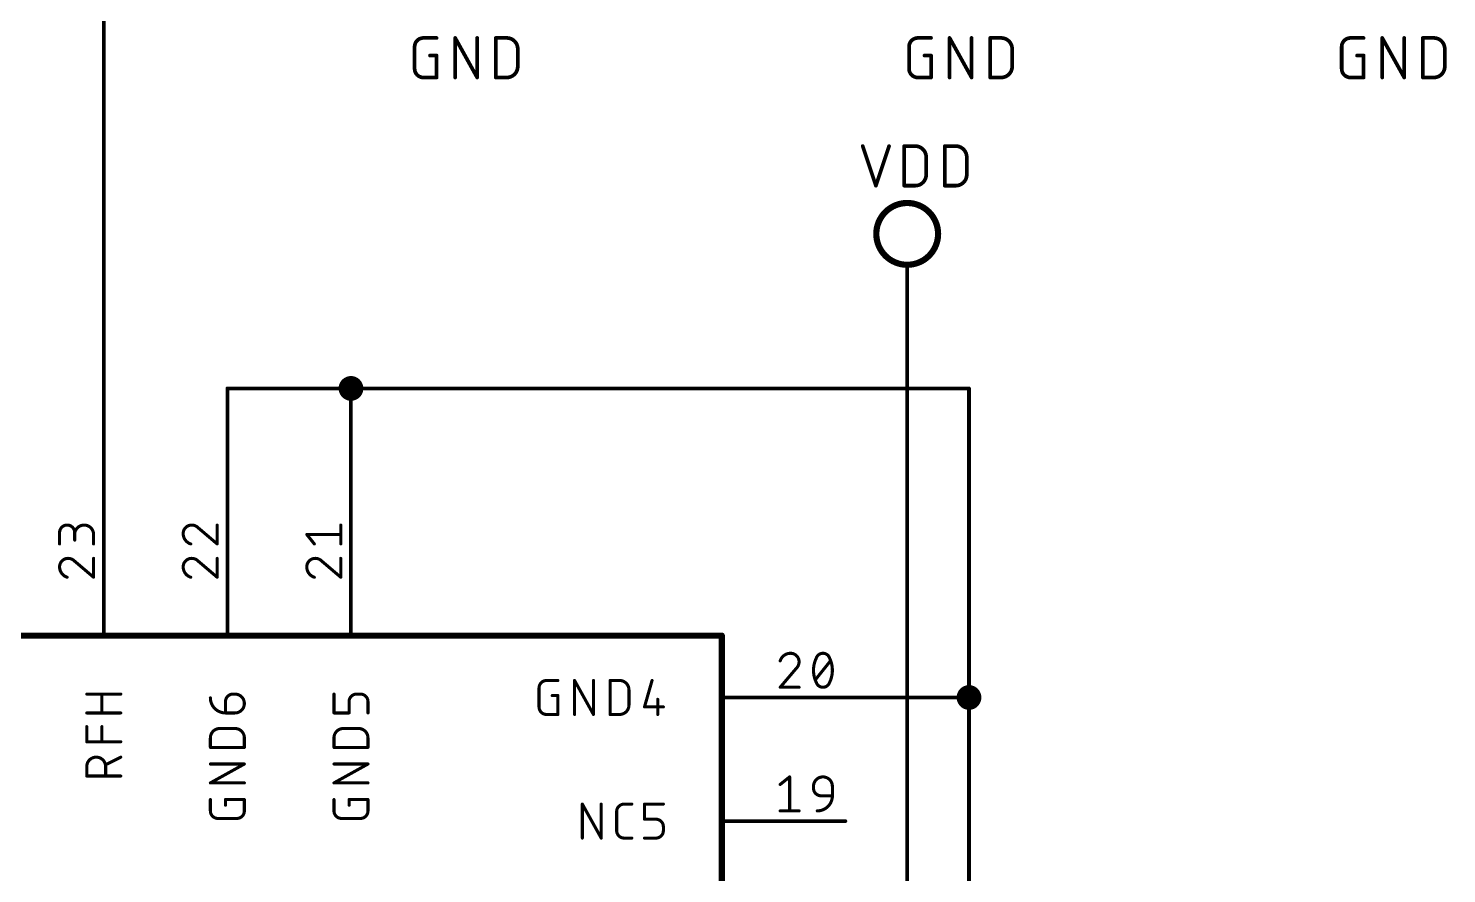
# Model space of a CAD drawing. Extents: x 0 to 388, y 0 to 261.
# Drawn here: x 187.4 to 245.7, y 188.3 to 223.1 of the extents above; entities that cross this region are included whole.
import ezdxf

# ---------------------------------------------------------------- set-up
doc = ezdxf.new("R2010")
doc.units = 0
for name, color, linetype in [('91', 94, 'CONTINUOUS'), ('94', 14, 'CONTINUOUS'), ('95', 250, 'CONTINUOUS'), ('96', 250, 'CONTINUOUS')]:
    doc.layers.add(name, color=color, linetype=linetype)

msp = doc.modelspace()

# ---------------------------------------------------------------- linework, layer by layer
at = {"layer": '91', "const_width": 0.1524}
for points in [[(190.5, 203.2), (190.5, 236.22)], [(223.52, 154.94), (223.52, 210.82)], [(195.58, 203.2), (195.58, 208.28)], [(195.58, 208.28), (200.66, 208.28)], [(200.66, 208.28), (226.06, 208.28)], [(200.66, 203.2), (200.66, 208.28)], [(226.06, 208.28), (226.06, 195.58)], [(220.98, 195.58), (226.06, 195.58)], [(226.06, 195.58), (226.06, 149.86)]]:
    msp.add_lwpolyline(points, dxfattribs=at)
at = {"layer": '91'}
for points, const_width in [([(223.5581, 210.82, 1), (223.4819, 210.82)], 0.0762), ([(200.66, 208.026, 1), (200.66, 208.534, 1), (200.66, 208.026)], 0.508), ([(195.6181, 208.28, 1), (195.5419, 208.28)], 0.0762), ([(195.58, 208.3181, 1), (195.58, 208.2419)], 0.0762), ([(200.66, 208.3181, 1), (200.66, 208.2419)], 0.0762), ([(200.6981, 208.28, 1), (200.6219, 208.28)], 0.0762), ([(200.66, 208.2419, 1), (200.66, 208.3181)], 0.0762), ([(226.0981, 208.28, 1), (226.0219, 208.28)], 0.0762), ([(226.06, 208.2419, 1), (226.06, 208.3181)], 0.0762), ([(190.4619, 203.2, 1), (190.5381, 203.2)], 0.0762), ([(195.5419, 203.2, 1), (195.6181, 203.2)], 0.0762), ([(200.6219, 203.2, 1), (200.6981, 203.2)], 0.0762), ([(226.06, 195.326, 1), (226.06, 195.834, 1), (226.06, 195.326)], 0.508), ([(220.98, 195.6181, 1), (220.98, 195.5419)], 0.0762), ([(226.0981, 195.58, 1), (226.0219, 195.58)], 0.0762), ([(226.0219, 195.58, 1), (226.0981, 195.58)], 0.0762), ([(226.06, 195.5419, 1), (226.06, 195.6181)], 0.0762)]:
    msp.add_lwpolyline(points, format="xyb", dxfattribs=dict(at, const_width=const_width))
at = {"layer": '94'}
for points, const_width in [([(223.52, 213.36, 1), (223.52, 215.9, 1), (223.52, 213.36)], 0.254), ([(223.5581, 213.36, 1), (223.4819, 213.36)], 0.0762), ([(223.4819, 210.82, 1), (223.5581, 210.82)], 0.0762), ([(190.5381, 203.2, 1), (190.4619, 203.2)], 0.0762), ([(195.6181, 203.2, 1), (195.5419, 203.2)], 0.0762), ([(200.6981, 203.2, 1), (200.6219, 203.2)], 0.0762), ([(215.9635, 198.12, 1), (215.8365, 198.12)], 0.127), ([(215.9, 198.0565, 1), (215.9, 198.1835)], 0.127), ([(190.4619, 198.12, 1), (190.5381, 198.12)], 0.0762), ([(195.5419, 198.12, 1), (195.6181, 198.12)], 0.0762), ([(200.6219, 198.12, 1), (200.6981, 198.12)], 0.0762), ([(215.9, 195.6181, 1), (215.9, 195.5419)], 0.0762), ([(220.98, 195.5419, 1), (220.98, 195.6181)], 0.0762), ([(215.9, 190.5381, 1), (215.9, 190.4619)], 0.0762), ([(220.98, 190.4619, 1), (220.98, 190.5381)], 0.0762)]:
    msp.add_lwpolyline(points, format="xyb", dxfattribs=dict(at, const_width=const_width))
for points, const_width in [([(223.52, 210.82), (223.52, 213.36)], 0.1524), ([(190.5, 203.2), (190.5, 198.12)], 0.1524), ([(195.58, 203.2), (195.58, 198.12)], 0.1524), ([(200.66, 203.2), (200.66, 198.12)], 0.1524), ([(215.9, 198.12), (152.4, 198.12)], 0.254), ([(215.9, 96.52), (215.9, 198.12)], 0.254), ([(220.98, 195.58), (215.9, 195.58)], 0.1524), ([(220.98, 190.5), (215.9, 190.5)], 0.1524)]:
    msp.add_lwpolyline(points, dxfattribs=dict(at, const_width=const_width))
at = {"layer": '95'}
for points, const_width in [([(189.3048, 202.3548, 1), (188.6839, 202.3548)], 0.127), ([(188.7157, 202.3548, 1), (188.6522, 202.3548)], 0.0635), ([(188.6522, 202.3548, 1), (188.7157, 202.3548)], 0.0635), ([(190.0809, 202.2772, 1), (189.3048, 202.2772)], 0.127), ([(189.3365, 202.3548, 1), (189.273, 202.3548)], 0.0635), ([(189.273, 202.3548, 1), (189.3365, 202.3548)], 0.0635), ([(189.273, 202.2772, 1), (189.3365, 202.2772)], 0.0635), ([(190.1127, 202.2772, 1), (190.0492, 202.2772)], 0.0635), ([(190.0492, 202.2772, 1), (190.1127, 202.2772)], 0.0635), ([(194.1132, 202.6653, 0.4142), (193.7639, 202.316)], 0.127), ([(193.7639, 202.316, 0.3252), (194.0743, 201.8892)], 0.127), ([(193.7956, 202.316, 1), (193.7322, 202.316)], 0.0635), ([(193.7322, 202.316, 1), (193.7956, 202.316)], 0.0635), ([(194.1131, 202.697, 1), (194.1132, 202.6335)], 0.0635), ([(194.3848, 202.5488, 0.2053), (194.1132, 202.6653)], 0.127), ([(194.1132, 202.6335, 1), (194.1132, 202.697)], 0.0635), ([(194.4054, 202.573, 1), (194.3642, 202.5247)], 0.0635), ([(194.3618, 202.527, 1), (194.4078, 202.5707)], 0.0635), ([(195.1926, 202.6653, 1), (195.1292, 202.6653)], 0.0635), ([(198.8687, 202.297, 1), (198.8191, 202.2574)], 0.0635), ([(198.8439, 202.309, 1), (198.8439, 202.2455)], 0.0635), ([(200.2726, 202.6653, 1), (200.2092, 202.6653)], 0.0635), ([(200.2409, 202.2455, 1), (200.2409, 202.309)], 0.0635), ([(188.6522, 201.8892, 1), (188.7157, 201.8892)], 0.0635), ([(189.273, 202.0444, 1), (189.3365, 202.0444)], 0.0635), ([(190.0492, 201.8892, 1), (190.1127, 201.8892)], 0.0635), ([(194.0646, 201.8589, 1), (194.0841, 201.9194)], 0.0635), ([(195.1292, 201.8892, 1), (195.1926, 201.8892)], 0.0635), ([(195.1403, 201.865, 1), (195.1815, 201.9133)], 0.0635), ([(199.1296, 201.8693, 1), (199.1791, 201.909)], 0.0635), ([(200.2092, 201.8892, 1), (200.2726, 201.8892)], 0.0635), ([(189.0332, 201.2964, 0.4142), (188.6839, 200.9472)], 0.127), ([(189.0331, 201.3282, 1), (189.0332, 201.2647)], 0.0635), ([(189.3048, 201.18, 0.2053), (189.0332, 201.2964)], 0.127), ([(189.0332, 201.2647, 1), (189.0332, 201.3282)], 0.0635), ([(189.3254, 201.2042, 1), (189.2842, 201.1558)], 0.0635), ([(189.2818, 201.1581, 1), (189.3278, 201.2019)], 0.0635), ([(190.1127, 201.2964, 1), (190.0492, 201.2964)], 0.0635), ([(194.1132, 201.2964, 0.4142), (193.7639, 200.9472)], 0.127), ([(194.1131, 201.3282, 1), (194.1132, 201.2647)], 0.0635), ([(194.3848, 201.18, 0.2053), (194.1132, 201.2964)], 0.127), ([(194.1132, 201.2647, 1), (194.1132, 201.3282)], 0.0635), ([(194.4054, 201.2042, 1), (194.3642, 201.1558)], 0.0635), ([(194.3618, 201.1581, 1), (194.4078, 201.2019)], 0.0635), ([(195.1926, 201.2964, 1), (195.1292, 201.2964)], 0.0635), ([(199.1932, 201.2964, 0.4142), (198.8439, 200.9472)], 0.127), ([(199.1931, 201.3282, 1), (199.1932, 201.2647)], 0.0635), ([(199.4648, 201.18, 0.2053), (199.1932, 201.2964)], 0.127), ([(199.1932, 201.2647, 1), (199.1932, 201.3282)], 0.0635), ([(199.4854, 201.2042, 1), (199.4442, 201.1558)], 0.0635), ([(199.4418, 201.1581, 1), (199.4878, 201.2019)], 0.0635), ([(200.2726, 201.2964, 1), (200.2092, 201.2964)], 0.0635), ([(188.6839, 200.9472, 0.3252), (188.9943, 200.5203)], 0.127), ([(188.7156, 200.9472, 1), (188.6522, 200.9472)], 0.0635), ([(188.6522, 200.9472, 1), (188.7157, 200.9472)], 0.0635), ([(188.9846, 200.4901, 1), (189.0041, 200.5505)], 0.0635), ([(190.0492, 200.5203, 1), (190.1127, 200.5203)], 0.0635), ([(190.0603, 200.4961, 1), (190.1015, 200.5445)], 0.0635), ([(193.7639, 200.9472, 0.3252), (194.0743, 200.5203)], 0.127), ([(193.7956, 200.9472, 1), (193.7322, 200.9472)], 0.0635), ([(193.7322, 200.9472, 1), (193.7956, 200.9472)], 0.0635), ([(194.0646, 200.4901, 1), (194.0841, 200.5505)], 0.0635), ([(195.1292, 200.5203, 1), (195.1926, 200.5203)], 0.0635), ([(195.1403, 200.4961, 1), (195.1815, 200.5445)], 0.0635), ([(198.8439, 200.9472, 0.3252), (199.1543, 200.5203)], 0.127), ([(198.8756, 200.9472, 1), (198.8122, 200.9472)], 0.0635), ([(198.8122, 200.9472, 1), (198.8757, 200.9472)], 0.0635), ([(199.1446, 200.4901, 1), (199.1641, 200.5505)], 0.0635), ([(200.2092, 200.5203, 1), (200.2726, 200.5203)], 0.0635), ([(200.2203, 200.4961, 1), (200.2615, 200.5445)], 0.0635), ([(218.7272, 197.3961, 0.3252), (218.3003, 197.0857)], 0.127), ([(218.2701, 197.0954, 1), (218.3305, 197.0759)], 0.0635), ([(219.0764, 197.0469, 0.4142), (218.7272, 197.3961)], 0.127), ([(218.7272, 197.4279, 1), (218.7272, 197.3644)], 0.0635), ([(218.7272, 197.3644, 1), (218.7272, 197.4278)], 0.0635), ([(218.96, 196.7752, 0.2053), (219.0764, 197.0469)], 0.127), ([(219.1082, 197.0468, 1), (219.0447, 197.0469)], 0.0635), ([(219.0447, 197.0469, 1), (219.1082, 197.0469)], 0.0635), ([(219.7856, 197.2021, 0.1139), (219.6692, 196.6976)], 0.127), ([(219.7555, 197.2124, 1), (219.8156, 197.1918)], 0.0635), ([(220.0572, 197.3961, 0.3205), (219.7856, 197.2021)], 0.127), ([(219.8141, 197.1882, 1), (219.757, 197.216)], 0.0635), ([(220.3288, 197.2021, 0.3205), (220.0572, 197.3961)], 0.127), ([(220.0572, 197.4278, 1), (220.0572, 197.3644)], 0.0635), ([(220.0572, 197.3644, 1), (220.0572, 197.4279)], 0.0635), ([(220.4453, 196.6976, 0.1139), (220.3288, 197.2021)], 0.127), ([(220.3574, 197.216, 1), (220.3003, 197.1882)], 0.0635), ([(220.2988, 197.1918, 1), (220.3589, 197.2124)], 0.0635), ([(220.3924, 197.0658, 1), (220.3429, 197.1055)], 0.0635), ([(218.9381, 196.7982, 1), (218.9819, 196.7522)], 0.0635), ([(218.9842, 196.7546, 1), (218.9358, 196.7958)], 0.0635), ([(219.6692, 196.6976, 0.1139), (219.7856, 196.1931)], 0.127), ([(219.7009, 196.6976, 1), (219.6374, 196.6976)], 0.0635), ([(219.6374, 196.6976, 1), (219.7009, 196.6976)], 0.0635), ([(220.3288, 196.1931, 0.1139), (220.4453, 196.6976)], 0.127), ([(220.477, 196.6976, 1), (220.4135, 196.6976)], 0.0635), ([(220.4135, 196.6976, 1), (220.477, 196.6976)], 0.0635), ([(208.6993, 196.2785, 0.4142), (208.3889, 195.9681)], 0.127), ([(208.4206, 195.9681, 1), (208.3571, 195.9681)], 0.0635), ([(208.3571, 195.9681, 1), (208.4206, 195.9681)], 0.0635), ([(208.6993, 196.3102, 1), (208.6993, 196.2468)], 0.0635), ([(208.6993, 196.2468, 1), (208.6993, 196.3102)], 0.0635), ([(209.165, 196.2468, 1), (209.165, 196.3102)], 0.0635), ([(209.8768, 196.2939, 1), (209.8212, 196.2631)], 0.0635), ([(209.8808, 196.2785, 1), (209.8173, 196.2785)], 0.0635), ([(210.6569, 196.2785, 1), (210.5934, 196.2785)], 0.0635), ([(211.3409, 196.2785, 1), (211.2774, 196.2785)], 0.0635), ([(211.3091, 196.3102, 1), (211.3091, 196.2468)], 0.0635), ([(212.0852, 195.8904, 0.4142), (211.6972, 196.2785)], 0.127), ([(211.6972, 196.3102, 1), (211.6972, 196.2468)], 0.0635), ([(211.6972, 196.2468, 1), (211.6972, 196.3102)], 0.0635), ([(212.117, 195.8904, 1), (212.0535, 195.8904)], 0.0635), ([(212.0535, 195.8904, 1), (212.117, 195.8904)], 0.0635), ([(213.0646, 196.2698, 1), (213.0035, 196.2872)], 0.0635), ([(218.2761, 196.0197, 1), (218.3245, 195.9785)], 0.0635), ([(218.3003, 196.0308, 1), (218.3003, 195.9674)], 0.0635), ([(219.0764, 195.9674, 1), (219.0764, 196.0308)], 0.0635), ([(219.722, 196.3294, 1), (219.7716, 196.2897)], 0.0635), ([(219.8156, 196.2034, 1), (219.7555, 196.1828)], 0.0635), ([(219.7856, 196.1931, 0.3205), (220.0572, 195.9991)], 0.127), ([(219.757, 196.1792, 1), (219.8141, 196.207)], 0.0635), ([(220.0572, 195.9991, 0.3205), (220.3288, 196.1931)], 0.127), ([(220.0572, 196.0308, 1), (220.0572, 195.9674)], 0.0635), ([(220.0572, 195.9674, 1), (220.0572, 196.0308)], 0.0635), ([(220.3003, 196.207, 1), (220.3574, 196.1792)], 0.0635), ([(220.3589, 196.1828, 1), (220.2988, 196.2034)], 0.0635), ([(189.8015, 195.7515, 1), (189.8015, 195.688)], 0.0635), ([(190.4541, 195.7197, 1), (190.3906, 195.7197)], 0.0635), ([(191.1985, 195.688, 1), (191.1985, 195.7515)], 0.0635), ([(194.8815, 195.5645, 0.4142), (195.5024, 194.9436)], 0.127), ([(194.9132, 195.5645, 1), (194.8497, 195.5645)], 0.0635), ([(195.8128, 195.7197, 0.4142), (195.5024, 195.4093)], 0.127), ([(195.5341, 195.4093, 1), (195.4706, 195.4093)], 0.0635), ([(195.4706, 195.4093, 1), (195.5341, 195.4093)], 0.0635), ([(195.8128, 195.7515, 1), (195.8128, 195.688)], 0.0635), ([(195.8128, 195.688, 1), (195.8128, 195.7515)], 0.0635), ([(195.8904, 194.9436, 1), (195.8904, 195.7197)], 0.127), ([(195.8904, 195.7515, 1), (195.8904, 195.688)], 0.0635), ([(195.8904, 195.688, 1), (195.8904, 195.7515)], 0.0635), ([(199.9932, 195.7197, 1), (199.9298, 195.7197)], 0.0635), ([(200.8928, 195.7197, 0.4142), (200.5824, 195.4093)], 0.127), ([(200.6141, 195.4093, 1), (200.5506, 195.4093)], 0.0635), ([(200.5506, 195.4093, 1), (200.6141, 195.4093)], 0.0635), ([(200.8928, 195.7515, 1), (200.8928, 195.688)], 0.0635), ([(200.8928, 195.688, 1), (200.8928, 195.7515)], 0.0635), ([(201.3585, 195.4093, 0.4142), (201.0481, 195.7197)], 0.127), ([(201.0481, 195.7515, 1), (201.0481, 195.688)], 0.0635), ([(201.0481, 195.688, 1), (201.0481, 195.7515)], 0.0635), ([(201.3903, 195.4093, 1), (201.3268, 195.4093)], 0.0635), ([(201.3268, 195.4093, 1), (201.3903, 195.4093)], 0.0635), ([(208.9322, 195.6894, 1), (208.9322, 195.6259)], 0.0635), ([(209.1968, 195.6576, 1), (209.1333, 195.6576)], 0.0635), ([(209.165, 195.6259, 1), (209.165, 195.6894)], 0.0635), ([(211.6972, 194.8815, 0.4142), (212.0852, 195.2696)], 0.127), ([(212.117, 195.2696, 1), (212.0535, 195.2696)], 0.0635), ([(212.0535, 195.2696, 1), (212.117, 195.2696)], 0.0635), ([(213.2986, 195.5024, 1), (213.2351, 195.5024)], 0.0635), ([(189.8015, 194.9753, 1), (189.8015, 194.9118)], 0.0635), ([(190.3906, 194.9436, 1), (190.4541, 194.9436)], 0.0635), ([(191.1985, 194.9118, 1), (191.1985, 194.9753)], 0.0635), ([(195.5024, 194.9753, 1), (195.5024, 194.9118)], 0.0635), ([(195.4706, 194.9436, 1), (195.5341, 194.9436)], 0.0635), ([(195.5024, 194.9118, 1), (195.5024, 194.9753)], 0.0635), ([(195.8904, 194.9753, 1), (195.8904, 194.9118)], 0.0635), ([(195.8904, 194.9118, 1), (195.8904, 194.9753)], 0.0635), ([(199.9615, 194.9753, 1), (199.9615, 194.9118)], 0.0635), ([(199.9298, 194.9436, 1), (199.9932, 194.9436)], 0.0635), ([(200.5506, 194.9436, 1), (200.6141, 194.9436)], 0.0635), ([(200.5824, 194.9118, 1), (200.5824, 194.9753)], 0.0635), ([(201.3268, 194.9436, 1), (201.3903, 194.9436)], 0.0635), ([(208.3889, 195.1919, 0.4142), (208.6993, 194.8815)], 0.127), ([(208.4206, 195.1919, 1), (208.3571, 195.1919)], 0.0635), ([(208.3571, 195.1919, 1), (208.4206, 195.1919)], 0.0635), ([(208.6993, 194.9133, 1), (208.6993, 194.8498)], 0.0635), ([(208.6993, 194.8498, 1), (208.6993, 194.9133)], 0.0635), ([(209.1333, 194.8815, 1), (209.1968, 194.8815)], 0.0635), ([(209.165, 194.8498, 1), (209.165, 194.9133)], 0.0635), ([(209.8173, 194.8815, 1), (209.8808, 194.8815)], 0.0635), ([(210.5934, 194.8815, 1), (210.6569, 194.8815)], 0.0635), ([(210.5974, 194.8661, 1), (210.6529, 194.8969)], 0.0635), ([(211.3091, 194.9133, 1), (211.3091, 194.8498)], 0.0635), ([(211.2774, 194.8815, 1), (211.3409, 194.8815)], 0.0635), ([(211.6972, 194.9132, 1), (211.6972, 194.8498)], 0.0635), ([(211.6972, 194.8498, 1), (211.6972, 194.9133)], 0.0635), ([(212.7236, 195.2237, 1), (212.7236, 195.1602)], 0.0635), ([(212.6931, 195.2007, 1), (212.7541, 195.1832)], 0.0635), ([(213.2351, 194.8815, 1), (213.2986, 194.8815)], 0.0635), ([(213.4997, 195.1602, 1), (213.4997, 195.2237)], 0.0635), ([(189.8332, 194.3809, 1), (189.7698, 194.3809)], 0.0635), ([(190.4541, 194.3809, 1), (190.3906, 194.3809)], 0.0635), ([(195.2696, 194.3052, 0.4142), (194.8815, 193.9172)], 0.127), ([(195.2696, 194.337, 1), (195.2696, 194.2735)], 0.0635), ([(195.2696, 194.2735, 1), (195.2696, 194.337)], 0.0635), ([(196.2785, 193.9172, 0.4142), (195.8904, 194.3052)], 0.127), ([(195.8904, 194.337, 1), (195.8904, 194.2735)], 0.0635), ([(195.8904, 194.2735, 1), (195.8904, 194.337)], 0.0635), ([(200.3496, 194.3052, 0.4142), (199.9615, 193.9172)], 0.127), ([(200.3496, 194.337, 1), (200.3496, 194.2735)], 0.0635), ([(200.3496, 194.2735, 1), (200.3496, 194.337)], 0.0635), ([(201.3585, 193.9172, 0.4142), (200.9704, 194.3052)], 0.127), ([(200.9704, 194.337, 1), (200.9704, 194.2735)], 0.0635), ([(200.9704, 194.2735, 1), (200.9704, 194.337)], 0.0635), ([(189.8015, 193.7917, 1), (189.8015, 193.7282)], 0.0635), ([(189.7698, 193.76, 1), (189.8332, 193.76)], 0.0635), ([(190.3906, 193.76, 1), (190.4541, 193.76)], 0.0635), ([(191.1985, 193.7282, 1), (191.1985, 193.7917)], 0.0635), ([(194.8815, 193.5609, 1), (194.8815, 193.4974)], 0.0635), ([(194.9133, 193.9172, 1), (194.8498, 193.9172)], 0.0635), ([(194.8498, 193.9172, 1), (194.9133, 193.9172)], 0.0635), ([(194.8498, 193.5291, 1), (194.9133, 193.5291)], 0.0635), ([(196.3102, 193.9172, 1), (196.2468, 193.9172)], 0.0635), ([(196.2468, 193.9172, 1), (196.3102, 193.9172)], 0.0635), ([(196.2468, 193.5291, 1), (196.3102, 193.5291)], 0.0635), ([(196.2785, 193.4974, 1), (196.2785, 193.5609)], 0.0635), ([(199.9615, 193.5609, 1), (199.9615, 193.4974)], 0.0635), ([(199.9932, 193.9172, 1), (199.9298, 193.9172)], 0.0635), ([(199.9298, 193.9172, 1), (199.9932, 193.9172)], 0.0635), ([(199.9298, 193.5291, 1), (199.9932, 193.5291)], 0.0635), ([(201.3903, 193.9172, 1), (201.3268, 193.9172)], 0.0635), ([(201.3268, 193.9172, 1), (201.3902, 193.9172)], 0.0635), ([(201.3268, 193.5291, 1), (201.3903, 193.5291)], 0.0635), ([(201.3585, 193.4974, 1), (201.3585, 193.5609)], 0.0635), ([(190.5776, 192.7397, 1), (189.8015, 192.7397)], 0.127), ([(191.2127, 193.0994, 1), (191.1843, 193.1562)], 0.0635), ([(189.8015, 192.3834, 1), (189.8015, 192.3199)], 0.0635), ([(189.8332, 192.7397, 1), (189.7698, 192.7397)], 0.0635), ([(189.7698, 192.7397, 1), (189.8332, 192.7397)], 0.0635), ([(189.7698, 192.3517, 1), (189.8332, 192.3517)], 0.0635), ([(190.5634, 192.8457, 1), (190.5918, 192.7889)], 0.0635), ([(190.6094, 192.7397, 1), (190.5459, 192.7397)], 0.0635), ([(190.5459, 192.7397, 1), (190.6094, 192.7397)], 0.0635), ([(190.5459, 192.3517, 1), (190.6094, 192.3517)], 0.0635), ([(191.1985, 192.3199, 1), (191.1985, 192.3834)], 0.0635), ([(194.8815, 192.8769, 1), (194.8815, 192.8134)], 0.0635), ([(196.2939, 192.8174, 1), (196.2631, 192.8729)], 0.0635), ([(196.2785, 192.8134, 1), (196.2785, 192.8769)], 0.0635), ([(199.9615, 192.8769, 1), (199.9615, 192.8134)], 0.0635), ([(201.3739, 192.8174, 1), (201.3431, 192.8729)], 0.0635), ([(201.3585, 192.8134, 1), (201.3585, 192.8769)], 0.0635), ([(218.7201, 192.3161, 1), (218.6566, 192.3161)], 0.0635), ([(218.7082, 192.2913, 1), (218.6685, 192.3409)], 0.0635), ([(220.4453, 191.928, 1), (219.6692, 191.928)], 0.127), ([(194.8815, 192.1008, 1), (194.8815, 192.0373)], 0.0635), ([(194.8661, 192.0968, 1), (194.8969, 192.0412)], 0.0635), ([(196.2785, 192.0373, 1), (196.2785, 192.1008)], 0.0635), ([(199.9615, 192.1008, 1), (199.9615, 192.0373)], 0.0635), ([(199.9461, 192.0968, 1), (199.9769, 192.0412)], 0.0635), ([(201.3585, 192.0373, 1), (201.3585, 192.1008)], 0.0635), ([(218.2805, 192.0304, 1), (218.3201, 191.9809)], 0.0635), ([(219.7009, 191.928, 1), (219.6374, 191.928)], 0.0635), ([(219.6374, 191.928, 1), (219.7009, 191.928)], 0.0635), ([(219.6692, 191.8504, 0.4142), (219.9796, 191.54)], 0.127), ([(219.7009, 191.8504, 1), (219.6374, 191.8504)], 0.0635), ([(219.6374, 191.8504, 1), (219.7009, 191.8504)], 0.0635), ([(220.477, 191.928, 1), (220.4135, 191.928)], 0.0635), ([(220.4135, 191.928, 1), (220.477, 191.928)], 0.0635), ([(194.9133, 191.385, 1), (194.8498, 191.385)], 0.0635), ([(195.5341, 191.385, 1), (195.4706, 191.385)], 0.0635), ([(195.5024, 191.4168, 1), (195.5024, 191.3533)], 0.0635), ([(196.3102, 191.385, 1), (196.2468, 191.385)], 0.0635), ([(196.2785, 191.3533, 1), (196.2785, 191.4168)], 0.0635), ([(199.9932, 191.385, 1), (199.9298, 191.385)], 0.0635), ([(200.6141, 191.385, 1), (200.5506, 191.385)], 0.0635), ([(200.5824, 191.4168, 1), (200.5824, 191.3533)], 0.0635), ([(201.3903, 191.385, 1), (201.3268, 191.385)], 0.0635), ([(201.3585, 191.3533, 1), (201.3585, 191.4168)], 0.0635), ([(210.1962, 191.2139, 1), (210.1406, 191.1831)], 0.0635), ([(210.2002, 191.1985, 1), (210.1367, 191.1985)], 0.0635), ([(210.9763, 191.1985, 1), (210.9128, 191.1985)], 0.0635), ([(211.8893, 191.1985, 0.4142), (211.5789, 190.8881)], 0.127), ([(211.8893, 191.2302, 1), (211.8893, 191.1668)], 0.0635), ([(211.8893, 191.1668, 1), (211.8893, 191.2302)], 0.0635), ([(212.1998, 191.1668, 1), (212.1998, 191.2302)], 0.0635), ([(212.7553, 191.1985, 1), (212.6918, 191.1985)], 0.0635), ([(212.7236, 191.2302, 1), (212.7236, 191.1668)], 0.0635), ([(213.4997, 191.1668, 1), (213.4997, 191.2302)], 0.0635), ([(219.8244, 190.9191, 0.4142), (220.4453, 191.54)], 0.127), ([(219.9796, 191.5717, 1), (219.9796, 191.5082)], 0.0635), ([(219.9796, 191.5082, 1), (219.9796, 191.5717)], 0.0635), ([(220.477, 191.54, 1), (220.4135, 191.54)], 0.0635), ([(220.4135, 191.54, 1), (220.477, 191.54)], 0.0635), ([(220.4453, 191.5082, 1), (220.4453, 191.5717)], 0.0635), ([(194.8815, 190.9193, 0.4142), (195.1919, 190.6089)], 0.127), ([(194.9132, 190.9193, 1), (194.8497, 190.9193)], 0.0635), ([(194.8498, 190.9193, 1), (194.9133, 190.9193)], 0.0635), ([(195.1919, 190.6406, 1), (195.1919, 190.5771)], 0.0635), ([(195.1919, 190.5771, 1), (195.1919, 190.6406)], 0.0635), ([(195.4706, 191.1522, 1), (195.5341, 191.1522)], 0.0635), ([(195.9681, 190.6089, 0.4142), (196.2785, 190.9193)], 0.127), ([(195.9681, 190.6406, 1), (195.9681, 190.5771)], 0.0635), ([(195.9681, 190.5771, 1), (195.9681, 190.6406)], 0.0635), ([(196.3102, 190.9193, 1), (196.2468, 190.9193)], 0.0635), ([(196.2468, 190.9193, 1), (196.3102, 190.9193)], 0.0635), ([(199.9615, 190.9193, 0.4142), (200.2719, 190.6089)], 0.127), ([(199.9932, 190.9193, 1), (199.9297, 190.9193)], 0.0635), ([(199.9298, 190.9193, 1), (199.9932, 190.9193)], 0.0635), ([(200.2719, 190.6406, 1), (200.2719, 190.5771)], 0.0635), ([(200.2719, 190.5771, 1), (200.2719, 190.6406)], 0.0635), ([(200.5506, 191.1522, 1), (200.6141, 191.1522)], 0.0635), ([(201.0481, 190.6089, 0.4142), (201.3585, 190.9193)], 0.127), ([(201.0481, 190.6406, 1), (201.0481, 190.5771)], 0.0635), ([(201.0481, 190.5771, 1), (201.0481, 190.6406)], 0.0635), ([(201.3903, 190.9193, 1), (201.3268, 190.9193)], 0.0635), ([(201.3268, 190.9193, 1), (201.3903, 190.9193)], 0.0635), ([(211.6106, 190.8881, 1), (211.5471, 190.8881)], 0.0635), ([(211.5471, 190.8881, 1), (211.6106, 190.8881)], 0.0635), ([(212.7236, 190.6094, 1), (212.7236, 190.5459)], 0.0635), ([(212.6918, 190.5776, 1), (212.7553, 190.5776)], 0.0635), ([(213.4997, 190.2672, 0.4142), (213.1893, 190.5776)], 0.127), ([(213.1893, 190.6094, 1), (213.1893, 190.5459)], 0.0635), ([(213.1893, 190.5459, 1), (213.1893, 190.6094)], 0.0635), ([(218.3003, 190.9509, 1), (218.3003, 190.8874)], 0.0635), ([(218.6566, 190.9191, 1), (218.7201, 190.9191)], 0.0635), ([(219.0764, 190.8874, 1), (219.0764, 190.9509)], 0.0635), ([(219.8244, 190.9509, 1), (219.8244, 190.8874)], 0.0635), ([(211.5789, 190.1119, 0.4142), (211.8893, 189.8015)], 0.127), ([(211.6106, 190.1119, 1), (211.5471, 190.1119)], 0.0635), ([(211.5471, 190.1119, 1), (211.6106, 190.1119)], 0.0635), ([(213.1893, 189.8015, 0.4142), (213.4997, 190.1119)], 0.127), ([(213.5315, 190.2672, 1), (213.468, 190.2672)], 0.0635), ([(213.468, 190.2672, 1), (213.5315, 190.2672)], 0.0635), ([(213.5315, 190.1119, 1), (213.468, 190.1119)], 0.0635), ([(213.468, 190.1119, 1), (213.5315, 190.1119)], 0.0635), ([(210.1367, 189.8015, 1), (210.2002, 189.8015)], 0.0635), ([(210.9128, 189.8015, 1), (210.9763, 189.8015)], 0.0635), ([(210.9168, 189.7861, 1), (210.9723, 189.8169)], 0.0635), ([(211.8893, 189.8332, 1), (211.8893, 189.7698)], 0.0635), ([(211.8893, 189.7698, 1), (211.8893, 189.8332)], 0.0635), ([(212.1998, 189.7698, 1), (212.1998, 189.8332)], 0.0635), ([(212.7236, 189.8332, 1), (212.7236, 189.7698)], 0.0635), ([(213.1893, 189.8332, 1), (213.1893, 189.7698)], 0.0635), ([(213.1893, 189.7698, 1), (213.1893, 189.8332)], 0.0635)]:
    msp.add_lwpolyline(points, format="xyb", dxfattribs=dict(at, const_width=const_width))
at = {"layer": '95', "const_width": 0.127}
for points in [[(188.6839, 201.8892), (188.6839, 202.3548)], [(189.3048, 202.3548), (189.3048, 202.0444)], [(190.0809, 201.8892), (190.0809, 202.2772)], [(194.3848, 202.5488), (195.1609, 201.8892)], [(195.1609, 201.8892), (195.1609, 202.6653)], [(199.1543, 201.8892), (198.8439, 202.2772)], [(198.8439, 202.2772), (200.2409, 202.2772)], [(200.2409, 201.8892), (200.2409, 202.6653)], [(189.3048, 201.18), (190.0809, 200.5203)], [(190.0809, 200.5203), (190.0809, 201.2964)], [(194.3848, 201.18), (195.1609, 200.5203)], [(195.1609, 200.5203), (195.1609, 201.2964)], [(199.4648, 201.18), (200.2409, 200.5203)], [(200.2409, 200.5203), (200.2409, 201.2964)], [(219.7468, 196.3095), (220.3677, 197.0857)], [(218.96, 196.7752), (218.3003, 195.9991)], [(208.3889, 195.1919), (208.3889, 195.9681)], [(208.6993, 196.2785), (209.165, 196.2785)], [(209.849, 194.8815), (209.849, 196.2785)], [(209.849, 196.2785), (210.6251, 194.8815)], [(210.6251, 194.8815), (210.6251, 196.2785)], [(211.3091, 194.8815), (211.3091, 196.2785)], [(211.3091, 196.2785), (211.6972, 196.2785)], [(212.0852, 195.8904), (212.0852, 195.2696)], [(213.034, 196.2785), (212.7236, 195.1919)], [(218.3003, 195.9991), (219.0764, 195.9991)], [(189.8015, 195.7197), (191.1985, 195.7197)], [(190.4224, 194.9436), (190.4224, 195.7197)], [(195.5024, 194.9436), (195.5024, 195.4093)], [(195.8128, 195.7197), (195.8904, 195.7197)], [(199.9615, 194.9436), (199.9615, 195.7197)], [(200.5824, 195.4093), (200.5824, 194.9436)], [(201.0481, 195.7197), (200.8928, 195.7197)], [(201.3585, 194.9436), (201.3585, 195.4093)], [(208.9322, 195.6576), (209.165, 195.6576)], [(209.165, 195.6576), (209.165, 194.8815)], [(213.2669, 195.5024), (213.2669, 194.8815)], [(191.1985, 194.9436), (189.8015, 194.9436)], [(195.8904, 194.9436), (195.5024, 194.9436)], [(200.5824, 194.9436), (199.9615, 194.9436)], [(209.165, 194.8815), (208.6993, 194.8815)], [(211.6972, 194.8815), (211.3091, 194.8815)], [(212.7236, 195.1919), (213.4997, 195.1919)], [(189.8015, 193.76), (189.8015, 194.3809)], [(190.4224, 193.76), (190.4224, 194.3809)], [(195.2696, 194.3052), (195.8904, 194.3052)], [(200.3496, 194.3052), (200.9704, 194.3052)], [(191.1985, 193.76), (189.8015, 193.76)], [(194.8815, 193.5291), (194.8815, 193.9172)], [(196.2785, 193.5291), (194.8815, 193.5291)], [(196.2785, 193.9172), (196.2785, 193.5291)], [(199.9615, 193.5291), (199.9615, 193.9172)], [(201.3585, 193.5291), (199.9615, 193.5291)], [(201.3585, 193.9172), (201.3585, 193.5291)], [(191.1985, 193.1278), (190.5776, 192.8173)], [(189.8015, 192.3517), (189.8015, 192.7397)], [(191.1985, 192.3517), (189.8015, 192.3517)], [(190.5776, 192.7397), (190.5776, 192.3517)], [(194.8815, 192.069), (196.2785, 192.8451)], [(196.2785, 192.8451), (194.8815, 192.8451)], [(199.9615, 192.069), (201.3585, 192.8451)], [(201.3585, 192.8451), (199.9615, 192.8451)], [(218.3003, 192.0057), (218.6884, 192.3161)], [(218.6884, 192.3161), (218.6884, 190.9191)], [(196.2785, 192.069), (194.8815, 192.069)], [(201.3585, 192.069), (199.9615, 192.069)], [(219.6692, 191.8504), (219.6692, 191.928)], [(220.4453, 191.928), (220.4453, 191.54)], [(194.8815, 190.9193), (194.8815, 191.385)], [(195.5024, 191.1522), (195.5024, 191.385)], [(195.5024, 191.385), (196.2785, 191.385)], [(196.2785, 191.385), (196.2785, 190.9193)], [(199.9615, 190.9193), (199.9615, 191.385)], [(200.5824, 191.1522), (200.5824, 191.385)], [(200.5824, 191.385), (201.3585, 191.385)], [(201.3585, 191.385), (201.3585, 190.9193)], [(210.1684, 189.8015), (210.1684, 191.1985)], [(210.1684, 191.1985), (210.9445, 189.8015)], [(210.9445, 189.8015), (210.9445, 191.1985)], [(211.8893, 191.1985), (212.1998, 191.1985)], [(212.7236, 190.5776), (212.7236, 191.1985)], [(212.7236, 191.1985), (213.4997, 191.1985)], [(220.4453, 191.54), (219.9796, 191.54)], [(195.9681, 190.6089), (195.1919, 190.6089)], [(201.0481, 190.6089), (200.2719, 190.6089)], [(211.5789, 190.1119), (211.5789, 190.8881)], [(213.1893, 190.5776), (212.7236, 190.5776)], [(218.3003, 190.9191), (219.0764, 190.9191)], [(213.4997, 190.1119), (213.4997, 190.2672)], [(212.1998, 189.8015), (211.8893, 189.8015)], [(212.7236, 189.8015), (213.1893, 189.8015)]]:
    msp.add_lwpolyline(points, dxfattribs=at)
at = {"layer": '96'}
for points, const_width in [([(203.6374, 222.6818, 0.4142), (203.2762, 222.3206)], 0.1524), ([(203.6374, 222.7199, 1), (203.6374, 222.6437)], 0.0762), ([(203.6374, 222.6437, 1), (203.6374, 222.7199)], 0.0762), ([(204.1793, 222.6437, 1), (204.1793, 222.7199)], 0.0762), ([(204.9816, 222.6818, 1), (204.9054, 222.6818)], 0.0762), ([(204.9768, 222.7003, 1), (204.9102, 222.6633)], 0.0762), ([(205.8847, 222.6818, 1), (205.8085, 222.6818)], 0.0762), ([(206.649, 222.6818, 1), (206.5728, 222.6818)], 0.0762), ([(206.6109, 222.7199, 1), (206.6109, 222.6437)], 0.0762), ([(207.514, 222.2302, 0.4142), (207.0624, 222.6818)], 0.1524), ([(207.0624, 222.7199, 1), (207.0624, 222.6437)], 0.0762), ([(207.0624, 222.6437, 1), (207.0624, 222.7199)], 0.0762), ([(223.9574, 222.6818, 0.4142), (223.5962, 222.3206)], 0.1524), ([(223.9574, 222.7199, 1), (223.9574, 222.6437)], 0.0762), ([(223.9574, 222.6437, 1), (223.9574, 222.7199)], 0.0762), ([(224.4993, 222.6437, 1), (224.4993, 222.7199)], 0.0762), ([(225.3016, 222.6818, 1), (225.2254, 222.6818)], 0.0762), ([(225.2968, 222.7003, 1), (225.2302, 222.6633)], 0.0762), ([(226.2047, 222.6818, 1), (226.1285, 222.6818)], 0.0762), ([(226.969, 222.6818, 1), (226.8928, 222.6818)], 0.0762), ([(226.9309, 222.7199, 1), (226.9309, 222.6437)], 0.0762), ([(227.834, 222.2302, 0.4142), (227.3824, 222.6818)], 0.1524), ([(227.3824, 222.7199, 1), (227.3824, 222.6437)], 0.0762), ([(227.3824, 222.6437, 1), (227.3824, 222.7199)], 0.0762), ([(241.7374, 222.6818, 0.4142), (241.3762, 222.3206)], 0.1524), ([(241.7374, 222.7199, 1), (241.7374, 222.6437)], 0.0762), ([(241.7374, 222.6437, 1), (241.7374, 222.7199)], 0.0762), ([(242.2793, 222.6437, 1), (242.2793, 222.7199)], 0.0762), ([(243.0816, 222.6818, 1), (243.0054, 222.6818)], 0.0762), ([(243.0768, 222.7003, 1), (243.0102, 222.6633)], 0.0762), ([(243.9847, 222.6818, 1), (243.9085, 222.6818)], 0.0762), ([(244.749, 222.6818, 1), (244.6728, 222.6818)], 0.0762), ([(244.7109, 222.7199, 1), (244.7109, 222.6437)], 0.0762), ([(245.614, 222.2302, 0.4142), (245.1624, 222.6818)], 0.1524), ([(245.1624, 222.7199, 1), (245.1624, 222.6437)], 0.0762), ([(245.1624, 222.6437, 1), (245.1624, 222.7199)], 0.0762), ([(203.3143, 222.3206, 1), (203.2381, 222.3206)], 0.0762), ([(203.2381, 222.3206, 1), (203.3143, 222.3206)], 0.0762), ([(207.5521, 222.2302, 1), (207.4759, 222.2302)], 0.0762), ([(207.4759, 222.2302, 1), (207.5521, 222.2302)], 0.0762), ([(223.6343, 222.3206, 1), (223.5581, 222.3206)], 0.0762), ([(223.5581, 222.3206, 1), (223.6343, 222.3206)], 0.0762), ([(227.8721, 222.2302, 1), (227.7959, 222.2302)], 0.0762), ([(227.7959, 222.2302, 1), (227.8721, 222.2302)], 0.0762), ([(241.4143, 222.3206, 1), (241.3381, 222.3206)], 0.0762), ([(241.3381, 222.3206, 1), (241.4143, 222.3206)], 0.0762), ([(245.6521, 222.2302, 1), (245.5759, 222.2302)], 0.0762), ([(245.5759, 222.2302, 1), (245.6521, 222.2302)], 0.0762), ([(203.9084, 221.9974, 1), (203.9084, 221.9212)], 0.0762), ([(204.2174, 221.9593, 1), (204.1412, 221.9593)], 0.0762), ([(204.1793, 221.9212, 1), (204.1793, 221.9974)], 0.0762), ([(207.0624, 221.0562, 0.4142), (207.514, 221.5078)], 0.1524), ([(207.5521, 221.5078, 1), (207.4759, 221.5078)], 0.0762), ([(207.4759, 221.5078, 1), (207.5521, 221.5078)], 0.0762), ([(224.2284, 221.9974, 1), (224.2284, 221.9212)], 0.0762), ([(224.5374, 221.9593, 1), (224.4612, 221.9593)], 0.0762), ([(224.4993, 221.9212, 1), (224.4993, 221.9974)], 0.0762), ([(227.3824, 221.0562, 0.4142), (227.834, 221.5078)], 0.1524), ([(227.8721, 221.5078, 1), (227.7959, 221.5078)], 0.0762), ([(227.7959, 221.5078, 1), (227.8721, 221.5078)], 0.0762), ([(242.0084, 221.9974, 1), (242.0084, 221.9212)], 0.0762), ([(242.3174, 221.9593, 1), (242.2412, 221.9593)], 0.0762), ([(242.2793, 221.9212, 1), (242.2793, 221.9974)], 0.0762), ([(245.1624, 221.0562, 0.4142), (245.614, 221.5078)], 0.1524), ([(245.6521, 221.5078, 1), (245.5759, 221.5078)], 0.0762), ([(245.5759, 221.5078, 1), (245.6521, 221.5078)], 0.0762), ([(203.2762, 221.4174, 0.4142), (203.6374, 221.0562)], 0.1524), ([(203.3143, 221.4174, 1), (203.2381, 221.4174)], 0.0762), ([(203.2381, 221.4174, 1), (203.3143, 221.4174)], 0.0762), ([(203.6374, 221.0943, 1), (203.6374, 221.0181)], 0.0762), ([(203.6374, 221.0181, 1), (203.6374, 221.0943)], 0.0762), ([(204.1412, 221.0562, 1), (204.2174, 221.0562)], 0.0762), ([(204.1793, 221.0181, 1), (204.1793, 221.0943)], 0.0762), ([(204.9054, 221.0562, 1), (204.9816, 221.0562)], 0.0762), ([(205.8085, 221.0562, 1), (205.8847, 221.0562)], 0.0762), ([(205.8133, 221.0377, 1), (205.8799, 221.0747)], 0.0762), ([(206.6109, 221.0943, 1), (206.6109, 221.0181)], 0.0762), ([(206.5728, 221.0562, 1), (206.649, 221.0562)], 0.0762), ([(207.0624, 221.0943, 1), (207.0624, 221.0181)], 0.0762), ([(207.0624, 221.0181, 1), (207.0624, 221.0943)], 0.0762), ([(223.5962, 221.4174, 0.4142), (223.9574, 221.0562)], 0.1524), ([(223.6343, 221.4174, 1), (223.5581, 221.4174)], 0.0762), ([(223.5581, 221.4174, 1), (223.6343, 221.4174)], 0.0762), ([(223.9574, 221.0943, 1), (223.9574, 221.0181)], 0.0762), ([(223.9574, 221.0181, 1), (223.9574, 221.0943)], 0.0762), ([(224.4612, 221.0562, 1), (224.5374, 221.0562)], 0.0762), ([(224.4993, 221.0181, 1), (224.4993, 221.0943)], 0.0762), ([(225.2254, 221.0562, 1), (225.3016, 221.0562)], 0.0762), ([(226.1285, 221.0562, 1), (226.2047, 221.0562)], 0.0762), ([(226.1333, 221.0377, 1), (226.1999, 221.0747)], 0.0762), ([(226.9309, 221.0943, 1), (226.9309, 221.0181)], 0.0762), ([(226.8928, 221.0562, 1), (226.969, 221.0562)], 0.0762), ([(227.3824, 221.0943, 1), (227.3824, 221.0181)], 0.0762), ([(227.3824, 221.0181, 1), (227.3824, 221.0943)], 0.0762), ([(241.3762, 221.4174, 0.4142), (241.7374, 221.0562)], 0.1524), ([(241.4143, 221.4174, 1), (241.3381, 221.4174)], 0.0762), ([(241.3381, 221.4174, 1), (241.4143, 221.4174)], 0.0762), ([(241.7374, 221.0943, 1), (241.7374, 221.0181)], 0.0762), ([(241.7374, 221.0181, 1), (241.7374, 221.0943)], 0.0762), ([(242.2412, 221.0562, 1), (242.3174, 221.0562)], 0.0762), ([(242.2793, 221.0181, 1), (242.2793, 221.0943)], 0.0762), ([(243.0054, 221.0562, 1), (243.0816, 221.0562)], 0.0762), ([(243.9085, 221.0562, 1), (243.9847, 221.0562)], 0.0762), ([(243.9133, 221.0377, 1), (243.9799, 221.0747)], 0.0762), ([(244.7109, 221.0943, 1), (244.7109, 221.0181)], 0.0762), ([(244.6728, 221.0562, 1), (244.749, 221.0562)], 0.0762), ([(245.1624, 221.0943, 1), (245.1624, 221.0181)], 0.0762), ([(245.1624, 221.0181, 1), (245.1624, 221.0943)], 0.0762), ([(221.7273, 218.2488, 1), (221.6551, 218.2248)], 0.0762), ([(222.8111, 218.2248, 1), (222.7388, 218.2488)], 0.0762), ([(223.4348, 218.2368, 1), (223.3586, 218.2368)], 0.0762), ([(223.3967, 218.2749, 1), (223.3967, 218.1987)], 0.0762), ([(224.2999, 217.7852, 0.4142), (223.8483, 218.2368)], 0.1524), ([(223.8483, 218.2749, 1), (223.8483, 218.1987)], 0.0762), ([(223.8483, 218.1987, 1), (223.8483, 218.2749)], 0.0762), ([(225.1022, 218.2368, 1), (225.026, 218.2368)], 0.0762), ([(225.0641, 218.2749, 1), (225.0641, 218.1987)], 0.0762), ([(225.9672, 217.7852, 0.4142), (225.5156, 218.2368)], 0.1524), ([(225.5156, 218.2749, 1), (225.5156, 218.1987)], 0.0762), ([(225.5156, 218.1987, 1), (225.5156, 218.2749)], 0.0762), ([(224.338, 217.7852, 1), (224.2618, 217.7852)], 0.0762), ([(224.2618, 217.7852, 1), (224.338, 217.7852)], 0.0762), ([(226.0053, 217.7852, 1), (225.9291, 217.7852)], 0.0762), ([(225.9291, 217.7852, 1), (226.0053, 217.7852)], 0.0762), ([(223.8483, 216.6112, 0.4142), (224.2999, 217.0628)], 0.1524), ([(224.338, 217.0628, 1), (224.2618, 217.0628)], 0.0762), ([(224.2618, 217.0628, 1), (224.338, 217.0628)], 0.0762), ([(225.5156, 216.6112, 0.4142), (225.9672, 217.0628)], 0.1524), ([(226.0053, 217.0628, 1), (225.9291, 217.0628)], 0.0762), ([(225.9291, 217.0628, 1), (226.0053, 217.0628)], 0.0762), ([(222.1969, 216.6232, 1), (222.2692, 216.5992)], 0.0762), ([(222.1969, 216.5992, 1), (222.2692, 216.6232)], 0.0762), ([(223.3967, 216.6493, 1), (223.3967, 216.5731)], 0.0762), ([(223.3586, 216.6112, 1), (223.4348, 216.6112)], 0.0762), ([(223.8483, 216.6493, 1), (223.8483, 216.5731)], 0.0762), ([(223.8483, 216.5731, 1), (223.8483, 216.6493)], 0.0762), ([(225.0641, 216.6493, 1), (225.0641, 216.5731)], 0.0762), ([(225.026, 216.6112, 1), (225.1022, 216.6112)], 0.0762), ([(225.5156, 216.6493, 1), (225.5156, 216.5731)], 0.0762), ([(225.5156, 216.5731, 1), (225.5156, 216.6493)], 0.0762)]:
    msp.add_lwpolyline(points, format="xyb", dxfattribs=dict(at, const_width=const_width))
at = {"layer": '96', "const_width": 0.1524}
for points in [[(203.6374, 222.6818), (204.1793, 222.6818)], [(204.9435, 221.0562), (204.9435, 222.6818)], [(204.9435, 222.6818), (205.8466, 221.0562)], [(205.8466, 221.0562), (205.8466, 222.6818)], [(206.6109, 221.0562), (206.6109, 222.6818)], [(206.6109, 222.6818), (207.0624, 222.6818)], [(223.9574, 222.6818), (224.4993, 222.6818)], [(225.2635, 221.0562), (225.2635, 222.6818)], [(225.2635, 222.6818), (226.1666, 221.0562)], [(226.1666, 221.0562), (226.1666, 222.6818)], [(226.9309, 221.0562), (226.9309, 222.6818)], [(226.9309, 222.6818), (227.3824, 222.6818)], [(241.7374, 222.6818), (242.2793, 222.6818)], [(243.0435, 221.0562), (243.0435, 222.6818)], [(243.0435, 222.6818), (243.9466, 221.0562)], [(243.9466, 221.0562), (243.9466, 222.6818)], [(244.7109, 221.0562), (244.7109, 222.6818)], [(244.7109, 222.6818), (245.1624, 222.6818)], [(203.2762, 221.4174), (203.2762, 222.3206)], [(207.514, 222.2302), (207.514, 221.5078)], [(223.5962, 221.4174), (223.5962, 222.3206)], [(227.834, 222.2302), (227.834, 221.5078)], [(241.3762, 221.4174), (241.3762, 222.3206)], [(245.614, 222.2302), (245.614, 221.5078)], [(203.9084, 221.9593), (204.1793, 221.9593)], [(204.1793, 221.9593), (204.1793, 221.0562)], [(224.2284, 221.9593), (224.4993, 221.9593)], [(224.4993, 221.9593), (224.4993, 221.0562)], [(242.0084, 221.9593), (242.2793, 221.9593)], [(242.2793, 221.9593), (242.2793, 221.0562)], [(204.1793, 221.0562), (203.6374, 221.0562)], [(207.0624, 221.0562), (206.6109, 221.0562)], [(224.4993, 221.0562), (223.9574, 221.0562)], [(227.3824, 221.0562), (226.9309, 221.0562)], [(242.2793, 221.0562), (241.7374, 221.0562)], [(245.1624, 221.0562), (244.7109, 221.0562)], [(221.6912, 218.2368), (222.2331, 216.6112)], [(222.2331, 216.6112), (222.7749, 218.2368)], [(223.3967, 216.6112), (223.3967, 218.2368)], [(223.3967, 218.2368), (223.8483, 218.2368)], [(225.0641, 216.6112), (225.0641, 218.2368)], [(225.0641, 218.2368), (225.5156, 218.2368)], [(224.2999, 217.7852), (224.2999, 217.0628)], [(225.9672, 217.7852), (225.9672, 217.0628)], [(223.8483, 216.6112), (223.3967, 216.6112)], [(225.5156, 216.6112), (225.0641, 216.6112)]]:
    msp.add_lwpolyline(points, dxfattribs=at)

doc.saveas('drawing.dxf')
